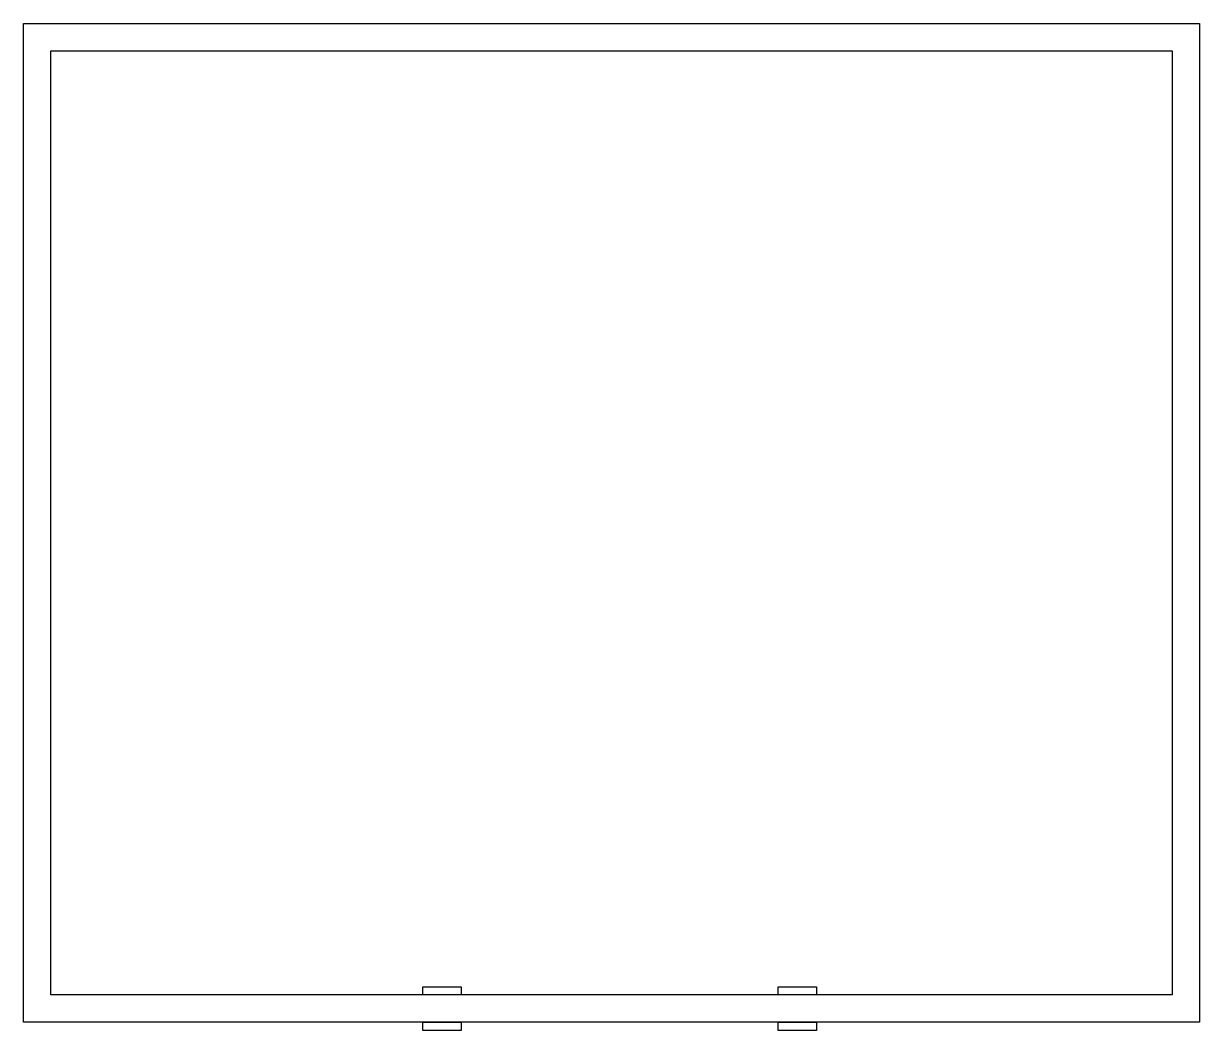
# Model space of a CAD drawing. Header units: millimetres. Extents: x -50 to 2100, y -65 to 1775.
import ezdxf

# ---------------------------------------------------------------- set-up
doc = ezdxf.new("R2010")
doc.units = ezdxf.units.MM

msp = doc.modelspace()

# ---------------------------------------------------------------- linework, layer by layer
for points in [[(2100, -50), (-50, -50), (-50, 1775), (2100, 1775)], [(2050, 0), (0, 0), (0, 1725), (2050, 1725)], [(680, 15), (750, 15), (750, 0), (680, 0)], [(1330, 15), (1400, 15), (1400, 0), (1330, 0)], [(680, -50), (750, -50), (750, -65), (680, -65)], [(1330, -50), (1400, -50), (1400, -65), (1330, -65)]]:
    msp.add_lwpolyline(points, close=True)

doc.saveas('drawing.dxf')
